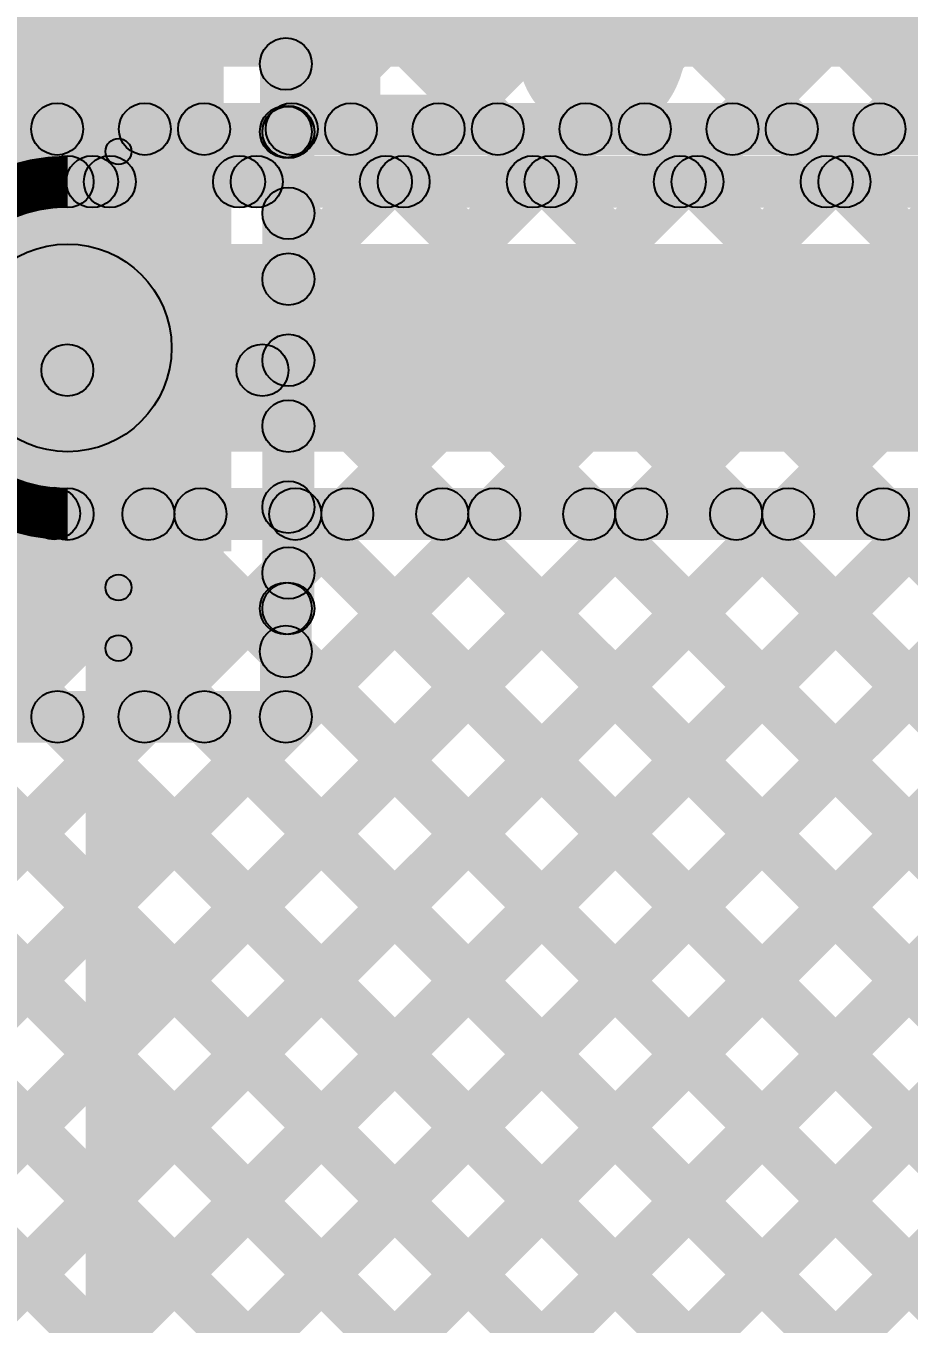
# Model space of a CAD drawing. Header units: millimetres. Extents: x -0.22 to 4.11, y -0.25 to 2.01.
# Drawn here: x 2.1925 to 2.3625, y 0.4166 to 0.6665 of the extents above; entities that cross this region are included whole.
import ezdxf

# ---------------------------------------------------------------- set-up
doc = ezdxf.new("R2010")
doc.units = ezdxf.units.MM
doc.header["$MEASUREMENT"] = 0
for name, color, linetype in [('BottomLayer', 5, 'Continuous'), ('BottomOverlay', 54, 'Continuous'), ('BottomPaste', 16, 'Continuous'), ('BottomSolder', 6, 'Continuous'), ('Mechanical1', 6, 'Continuous'), ('TopLayer', 1, 'Continuous'), ('ViaHoleLayer', 16, 'Continuous')]:
    doc.layers.add(name, color=color, linetype=linetype)

# ---------------------------------------------------------------- blocks, each defined once
blk = doc.blocks.new('8_02A0_024200_B_10')
at = {"layer": 'BottomLayer'}
blk.add_hatch(color=5, dxfattribs=at).paths.add_polyline_path([(-0.33268, 0.069), (-0.27756, 0.069), (-0.27756, 0.00719), (-0.33268, 0.00719)])
at = {"layer": 'BottomOverlay'}
h = blk.add_hatch(color=54, dxfattribs=at)
edge = h.paths.add_edge_path()
edge.add_arc((-0.31496, 0.09161), 0.0025, 0, 360)
h = blk.add_hatch(color=54, dxfattribs=at)
edge = h.paths.add_edge_path()
edge.add_arc((-0.31496, 0.09161), 0.0025, 0, 360)
for points in [[(-0.24261, 0.09411), (-0.24261, 0.08911), (-0.31496, 0.08911), (-0.31496, 0.09411)], [(-0.31746, 0.09161), (-0.31246, 0.09161), (-0.31246, 0.07996), (-0.31746, 0.07996)], [(-0.31746, -0.004), (-0.31246, -0.004), (-0.31246, -0.058), (-0.31746, -0.058)]]:
    blk.add_hatch(color=54, dxfattribs=at).paths.add_polyline_path(points)
h = blk.add_hatch(color=54, dxfattribs=at)
edge = h.paths.add_edge_path()
edge.add_arc((-0.31496, 0.07996), 0.0025, 0, 360)
h = blk.add_hatch(color=54, dxfattribs=at)
edge = h.paths.add_edge_path()
edge.add_arc((-0.31496, -0.004), 0.0025, 0, 360)
at = {"layer": 'BottomPaste'}
blk.add_hatch(color=16, dxfattribs=at).paths.add_polyline_path([(-0.33268, 0.069), (-0.27756, 0.069), (-0.27756, 0.00719), (-0.33268, 0.00719)])
at = {"layer": 'BottomSolder'}
blk.add_hatch(color=6, dxfattribs=at).paths.add_polyline_path([(-0.33668, 0.073), (-0.27356, 0.073), (-0.27356, 0.00318), (-0.33668, 0.00318)])
at = {"layer": 'BottomOverlay'}
for centre in [(-0.31496, 0.09161), (-0.31496, 0.09161), (-0.31496, 0.07996), (-0.31496, -0.004)]:
    blk.add_circle(centre, 0.0025, dxfattribs=at)

msp = doc.modelspace()

# ---------------------------------------------------------------- hatches: boundary and pattern name
at = {"layer": 'BottomLayer'}
for points in [[(2.24656, 0.64251), (2.23949, 0.64958), (3.3372, 1.74729), (3.34427, 1.74022)], [(2.24656, 0.64251), (2.23949, 0.64958), (3.3372, 1.74729), (3.34427, 1.74022)], [(2.24656, 0.61423), (2.23949, 0.6213), (3.36547, 1.74728), (3.37254, 1.74021)], [(2.24656, 0.61423), (2.23949, 0.6213), (3.36547, 1.74728), (3.37254, 1.74021)], [(2.24656, 0.58594), (2.23949, 0.59301), (3.39374, 1.74726), (3.40081, 1.74019)], [(2.24656, 0.58594), (2.23949, 0.59301), (3.39374, 1.74726), (3.40081, 1.74019)], [(1.9237, 0.20652), (1.91663, 0.21359), (3.45028, 1.74723), (3.45735, 1.74016)], [(1.9237, 0.20652), (1.91663, 0.21359), (3.45028, 1.74723), (3.45735, 1.74016)], [(1.95199, 0.20652), (1.94492, 0.21359), (3.47855, 1.74722), (3.48562, 1.74015)], [(1.95199, 0.20652), (1.94492, 0.21359), (3.47855, 1.74722), (3.48562, 1.74015)], [(1.98027, 0.20652), (1.9732, 0.21359), (3.50681, 1.7472), (3.51389, 1.74013)], [(1.98027, 0.20652), (1.9732, 0.21359), (3.50681, 1.7472), (3.51389, 1.74013)], [(2.00856, 0.20652), (2.00149, 0.21359), (3.53508, 1.74719), (3.54216, 1.74012)], [(2.00856, 0.20652), (2.00149, 0.21359), (3.53508, 1.74719), (3.54216, 1.74012)], [(2.03684, 0.20652), (2.02977, 0.21359), (3.56335, 1.74718), (3.57042, 1.7401)], [(2.03684, 0.20652), (2.02977, 0.21359), (3.56335, 1.74718), (3.57042, 1.7401)], [(2.06513, 0.20652), (2.05805, 0.21359), (3.59162, 1.74716), (3.59869, 1.74009)], [(2.06513, 0.20652), (2.05805, 0.21359), (3.59162, 1.74716), (3.59869, 1.74009)], [(2.09341, 0.20652), (2.08634, 0.21359), (3.61989, 1.74715), (3.62696, 1.74007)], [(2.09341, 0.20652), (2.08634, 0.21359), (3.61989, 1.74715), (3.62696, 1.74007)], [(2.12169, 0.20652), (2.11462, 0.21359), (3.64816, 1.74713), (3.65523, 1.74006)], [(2.12169, 0.20652), (2.11462, 0.21359), (3.64816, 1.74713), (3.65523, 1.74006)], [(2.14998, 0.20652), (2.14291, 0.21359), (3.67643, 1.74712), (3.6835, 1.74005)], [(2.14998, 0.20652), (2.14291, 0.21359), (3.67643, 1.74712), (3.6835, 1.74005)], [(2.24656, 0.55766), (2.23949, 0.56473), (3.42201, 1.74725), (3.42908, 1.74018)], [(2.24656, 0.55766), (2.23949, 0.56473), (3.42201, 1.74725), (3.42908, 1.74018)], [(2.24753, 0.64616), (2.23753, 0.64616), (2.23753, 0.84843), (2.24753, 0.84843)], [(2.24753, 0.64616), (2.23753, 0.64616), (2.23753, 0.84843), (2.24753, 0.84843)], [(2.07653, 0.54549), (2.23053, 0.54549), (2.23053, 0.83643), (2.07653, 0.83643)], [(2.239, 0.76882), (2.24607, 0.77589), (3.00404, 0.01792), (2.99697, 0.01085)], [(2.239, 0.76882), (2.24607, 0.77589), (3.00404, 0.01792), (2.99697, 0.01085)], [(2.239, 0.74054), (2.24607, 0.74761), (2.97575, 0.01792), (2.96868, 0.01085)], [(2.239, 0.74054), (2.24607, 0.74761), (2.97575, 0.01792), (2.96868, 0.01085)], [(2.239, 0.71225), (2.24607, 0.71932), (2.94747, 0.01792), (2.9404, 0.01085)], [(2.239, 0.71225), (2.24607, 0.71932), (2.94747, 0.01792), (2.9404, 0.01085)], [(2.239, 0.68397), (2.24607, 0.69104), (2.91918, 0.01792), (2.91211, 0.01085)], [(2.239, 0.68397), (2.24607, 0.69104), (2.91918, 0.01792), (2.91211, 0.01085)], [(2.239, 0.65568), (2.24607, 0.66275), (2.69523, 0.21359), (2.68816, 0.20652)], [(2.239, 0.65568), (2.24607, 0.66275), (2.69523, 0.21359), (2.68816, 0.20652)], [(2.24802, 0.55435), (2.23802, 0.55435), (2.23802, 0.64616), (2.24802, 0.64616)], [(2.24802, 0.55435), (2.23802, 0.55435), (2.23802, 0.64616), (2.24802, 0.64616)], [(2.23949, 0.62691), (2.24656, 0.63398), (2.66695, 0.21359), (2.65987, 0.20652)], [(2.23949, 0.62691), (2.24656, 0.63398), (2.66695, 0.21359), (2.65987, 0.20652)], [(2.20046, 0.59525), (2.20046, 0.60525), (2.23802, 0.60525), (2.23802, 0.59525)], [(2.20046, 0.59525), (2.20046, 0.60525), (2.23802, 0.60525), (2.23802, 0.59525)], [(2.23949, 0.59863), (2.24656, 0.6057), (2.63866, 0.21359), (2.63159, 0.20652)], [(2.23949, 0.59863), (2.24656, 0.6057), (2.63866, 0.21359), (2.63159, 0.20652)], [(2.23949, 0.57034), (2.24656, 0.57741), (2.61038, 0.21359), (2.60331, 0.20652)], [(2.23949, 0.57034), (2.24656, 0.57741), (2.61038, 0.21359), (2.60331, 0.20652)], [(2.24753, 0.53349), (2.23753, 0.53349), (2.23753, 0.55435), (2.24753, 0.55435)], [(2.24753, 0.53349), (2.23753, 0.53349), (2.23753, 0.55435), (2.24753, 0.55435)], [(2.239, 0.54255), (2.24607, 0.54962), (2.58209, 0.21359), (2.57502, 0.20652)], [(2.239, 0.54255), (2.24607, 0.54962), (2.58209, 0.21359), (2.57502, 0.20652)], [(2.13053, 0.52849), (2.13053, 0.53849), (2.24253, 0.53849), (2.24253, 0.52849)], [(2.13053, 0.52849), (2.13053, 0.53849), (2.24253, 0.53849), (2.24253, 0.52849)], [(1.89542, 0.20652), (1.88835, 0.21359), (2.21178, 0.53703), (2.21885, 0.52995)], [(1.89542, 0.20652), (1.88835, 0.21359), (2.21178, 0.53703), (2.21885, 0.52995)], [(2.08188, 0.52995), (2.08895, 0.53703), (2.41239, 0.21359), (2.40532, 0.20652)], [(2.08188, 0.52995), (2.08895, 0.53703), (2.41239, 0.21359), (2.40532, 0.20652)], [(2.11017, 0.52995), (2.11724, 0.53703), (2.44067, 0.21359), (2.4336, 0.20652)], [(2.11017, 0.52995), (2.11724, 0.53703), (2.44067, 0.21359), (2.4336, 0.20652)], [(2.13845, 0.52995), (2.14552, 0.53703), (2.46896, 0.21359), (2.46188, 0.20652)], [(2.13845, 0.52995), (2.14552, 0.53703), (2.46896, 0.21359), (2.46188, 0.20652)], [(2.16674, 0.52995), (2.17381, 0.53703), (2.49724, 0.21359), (2.49017, 0.20652)], [(2.16674, 0.52995), (2.17381, 0.53703), (2.49724, 0.21359), (2.49017, 0.20652)], [(2.19502, 0.52995), (2.20209, 0.53703), (2.52552, 0.21359), (2.51845, 0.20652)], [(2.19502, 0.52995), (2.20209, 0.53703), (2.52552, 0.21359), (2.51845, 0.20652)], [(2.2233, 0.52995), (2.23038, 0.53703), (2.55381, 0.21359), (2.54674, 0.20652)], [(2.2233, 0.52995), (2.23038, 0.53703), (2.55381, 0.21359), (2.54674, 0.20652)]]:
    msp.add_hatch(color=5, dxfattribs=at).paths.add_polyline_path(points)
h = msp.add_hatch(color=5, dxfattribs=at)
edge = h.paths.add_edge_path()
edge.add_arc((2.24253, 0.65922), 0.005, 0, 360)
h = msp.add_hatch(color=5, dxfattribs=at)
edge = h.paths.add_edge_path()
edge.add_arc((2.24253, 0.65922), 0.005, 0, 360)
h = msp.add_hatch(color=5, dxfattribs=at)
edge = h.paths.add_edge_path()
edge.add_arc((2.24253, 0.64616), 0.005, 0, 360)
h = msp.add_hatch(color=5, dxfattribs=at)
edge = h.paths.add_edge_path()
edge.add_arc((2.24253, 0.64616), 0.005, 0, 360)
h = msp.add_hatch(color=5, dxfattribs=at)
edge = h.paths.add_edge_path()
edge.add_arc((2.24302, 0.64616), 0.005, 0, 360)
h = msp.add_hatch(color=5, dxfattribs=at)
edge = h.paths.add_edge_path()
edge.add_arc((2.24302, 0.64616), 0.005, 0, 360)
h = msp.add_hatch(color=5, dxfattribs=at)
edge = h.paths.add_edge_path()
edge.add_arc((2.24302, 0.64605), 0.005, 0, 360)
h = msp.add_hatch(color=5, dxfattribs=at)
edge = h.paths.add_edge_path()
edge.add_arc((2.24302, 0.64605), 0.005, 0, 360)
h = msp.add_hatch(color=5, dxfattribs=at)
edge = h.paths.add_edge_path()
edge.add_arc((2.24302, 0.63045), 0.005, 0, 360)
h = msp.add_hatch(color=5, dxfattribs=at)
edge = h.paths.add_edge_path()
edge.add_arc((2.24302, 0.63045), 0.005, 0, 360)
h = msp.add_hatch(color=5, dxfattribs=at)
edge = h.paths.add_edge_path()
edge.add_arc((2.24302, 0.61776), 0.005, 0, 360)
h = msp.add_hatch(color=5, dxfattribs=at)
edge = h.paths.add_edge_path()
edge.add_arc((2.24302, 0.61776), 0.005, 0, 360)
h = msp.add_hatch(color=5, dxfattribs=at)
edge = h.paths.add_edge_path()
edge.add_arc((2.20053, 0.60454), 0.01181, 0, 360)
h = msp.add_hatch(color=5, dxfattribs=at)
edge = h.paths.add_edge_path()
edge.add_arc((2.20046, 0.60025), 0.005, 0, 360)
h = msp.add_hatch(color=5, dxfattribs=at)
edge = h.paths.add_edge_path()
edge.add_arc((2.20046, 0.60025), 0.005, 0, 360)
h = msp.add_hatch(color=5, dxfattribs=at)
edge = h.paths.add_edge_path()
edge.add_arc((2.23802, 0.60025), 0.005, 0, 360)
h = msp.add_hatch(color=5, dxfattribs=at)
edge = h.paths.add_edge_path()
edge.add_arc((2.23802, 0.60025), 0.005, 0, 360)
h = msp.add_hatch(color=5, dxfattribs=at)
edge = h.paths.add_edge_path()
edge.add_arc((2.24302, 0.60216), 0.005, 0, 360)
h = msp.add_hatch(color=5, dxfattribs=at)
edge = h.paths.add_edge_path()
edge.add_arc((2.24302, 0.60216), 0.005, 0, 360)
h = msp.add_hatch(color=5, dxfattribs=at)
edge = h.paths.add_edge_path()
edge.add_arc((2.24302, 0.58948), 0.005, 0, 360)
h = msp.add_hatch(color=5, dxfattribs=at)
edge = h.paths.add_edge_path()
edge.add_arc((2.24302, 0.58948), 0.005, 0, 360)
h = msp.add_hatch(color=5, dxfattribs=at)
edge = h.paths.add_edge_path()
edge.add_arc((2.24302, 0.57388), 0.005, 0, 360)
h = msp.add_hatch(color=5, dxfattribs=at)
edge = h.paths.add_edge_path()
edge.add_arc((2.24302, 0.57388), 0.005, 0, 360)
h = msp.add_hatch(color=5, dxfattribs=at)
edge = h.paths.add_edge_path()
edge.add_arc((2.24302, 0.56119), 0.005, 0, 360)
h = msp.add_hatch(color=5, dxfattribs=at)
edge = h.paths.add_edge_path()
edge.add_arc((2.24302, 0.56119), 0.005, 0, 360)
h = msp.add_hatch(color=5, dxfattribs=at)
edge = h.paths.add_edge_path()
edge.add_arc((2.24253, 0.55435), 0.005, 0, 360)
h = msp.add_hatch(color=5, dxfattribs=at)
edge = h.paths.add_edge_path()
edge.add_arc((2.24253, 0.55435), 0.005, 0, 360)
h = msp.add_hatch(color=5, dxfattribs=at)
edge = h.paths.add_edge_path()
edge.add_arc((2.24302, 0.55435), 0.005, 0, 360)
h = msp.add_hatch(color=5, dxfattribs=at)
edge = h.paths.add_edge_path()
edge.add_arc((2.24302, 0.55435), 0.005, 0, 360)
h = msp.add_hatch(color=5, dxfattribs=at)
edge = h.paths.add_edge_path()
edge.add_arc((2.24253, 0.54608), 0.005, 0, 360)
h = msp.add_hatch(color=5, dxfattribs=at)
edge = h.paths.add_edge_path()
edge.add_arc((2.24253, 0.54608), 0.005, 0, 360)
h = msp.add_hatch(color=5, dxfattribs=at)
edge = h.paths.add_edge_path()
edge.add_arc((2.19856, 0.53349), 0.005, 0, 360)
h = msp.add_hatch(color=5, dxfattribs=at)
edge = h.paths.add_edge_path()
edge.add_arc((2.19856, 0.53349), 0.005, 0, 360)
h = msp.add_hatch(color=5, dxfattribs=at)
edge = h.paths.add_edge_path()
edge.add_arc((2.21532, 0.53349), 0.005, 0, 360)
h = msp.add_hatch(color=5, dxfattribs=at)
edge = h.paths.add_edge_path()
edge.add_arc((2.21532, 0.53349), 0.005, 0, 360)
h = msp.add_hatch(color=5, dxfattribs=at)
edge = h.paths.add_edge_path()
edge.add_arc((2.22684, 0.53349), 0.005, 0, 360)
h = msp.add_hatch(color=5, dxfattribs=at)
edge = h.paths.add_edge_path()
edge.add_arc((2.22684, 0.53349), 0.005, 0, 360)
h = msp.add_hatch(color=5, dxfattribs=at)
edge = h.paths.add_edge_path()
edge.add_arc((2.24253, 0.53349), 0.005, 0, 360)
h = msp.add_hatch(color=5, dxfattribs=at)
edge = h.paths.add_edge_path()
edge.add_arc((2.24253, 0.53349), 0.005, 0, 360)
h = msp.add_hatch(color=5, dxfattribs=at)
edge = h.paths.add_edge_path()
edge.add_arc((2.24253, 0.53349), 0.005, 0, 360)
h = msp.add_hatch(color=5, dxfattribs=at)
edge = h.paths.add_edge_path()
edge.add_arc((2.24253, 0.53349), 0.005, 0, 360)
at = {"layer": 'Mechanical1'}
msp.add_hatch(color=6, dxfattribs=at).paths.add_polyline_path([(2.21401, 0.11102), (2.20401, 0.11102), (2.20401, 0.70157), (2.21401, 0.70157)])
at = {"layer": 'TopLayer'}
for points in [[(1.86437, 0.65868), (1.86437, 0.68068), (3.44734, 0.68068), (3.44734, 0.65868)], [(1.86437, 0.64168), (1.86437, 0.65168), (3.43781, 0.65168), (3.43781, 0.64168)], [(1.86437, 0.64168), (1.86437, 0.65168), (3.43781, 0.65168), (3.43781, 0.64168)], [(1.96869, 0.64315), (1.97576, 0.65022), (2.41239, 0.21359), (2.40532, 0.20652)], [(1.96869, 0.64315), (1.97576, 0.65022), (2.41239, 0.21359), (2.40532, 0.20652)], [(1.99697, 0.64315), (2.00404, 0.65022), (2.44067, 0.21359), (2.4336, 0.20652)], [(1.99697, 0.64315), (2.00404, 0.65022), (2.44067, 0.21359), (2.4336, 0.20652)], [(2.02526, 0.64315), (2.03233, 0.65022), (2.46896, 0.21359), (2.46188, 0.20652)], [(2.02526, 0.64315), (2.03233, 0.65022), (2.46896, 0.21359), (2.46188, 0.20652)], [(2.05354, 0.64315), (2.06061, 0.65022), (2.49724, 0.21359), (2.49017, 0.20652)], [(2.05354, 0.64315), (2.06061, 0.65022), (2.49724, 0.21359), (2.49017, 0.20652)], [(2.08182, 0.64315), (2.0889, 0.65022), (2.52552, 0.21359), (2.51845, 0.20652)], [(2.08182, 0.64315), (2.0889, 0.65022), (2.52552, 0.21359), (2.51845, 0.20652)], [(2.19496, 0.64315), (2.20203, 0.65022), (2.21217, 0.64008), (2.2051, 0.63301)], [(2.19496, 0.64315), (2.20203, 0.65022), (2.21217, 0.64008), (2.2051, 0.63301)], [(2.20877, 0.63301), (2.2017, 0.64008), (2.21184, 0.65022), (2.21891, 0.64315)], [(2.20877, 0.63301), (2.2017, 0.64008), (2.21184, 0.65022), (2.21891, 0.64315)], [(2.22325, 0.64315), (2.23032, 0.65022), (2.24046, 0.64008), (2.23339, 0.63301)], [(2.22325, 0.64315), (2.23032, 0.65022), (2.24046, 0.64008), (2.23339, 0.63301)], [(2.23706, 0.63301), (2.22998, 0.64008), (2.24012, 0.65022), (2.2472, 0.64315)], [(2.23706, 0.63301), (2.22998, 0.64008), (2.24012, 0.65022), (2.2472, 0.64315)], [(2.25153, 0.64315), (2.2586, 0.65022), (2.26874, 0.64008), (2.26167, 0.63301)], [(2.25153, 0.64315), (2.2586, 0.65022), (2.26874, 0.64008), (2.26167, 0.63301)], [(2.26534, 0.63301), (2.25827, 0.64008), (2.26841, 0.65022), (2.27548, 0.64315)], [(2.26534, 0.63301), (2.25827, 0.64008), (2.26841, 0.65022), (2.27548, 0.64315)], [(2.27981, 0.64315), (2.28689, 0.65022), (2.29703, 0.64008), (2.28996, 0.63301)], [(2.27981, 0.64315), (2.28689, 0.65022), (2.29703, 0.64008), (2.28996, 0.63301)], [(2.29362, 0.63301), (2.28655, 0.64008), (2.29669, 0.65022), (2.30376, 0.64315)], [(2.29362, 0.63301), (2.28655, 0.64008), (2.29669, 0.65022), (2.30376, 0.64315)], [(2.3081, 0.64315), (2.31517, 0.65022), (2.32531, 0.64008), (2.31824, 0.63301)], [(2.3081, 0.64315), (2.31517, 0.65022), (2.32531, 0.64008), (2.31824, 0.63301)], [(2.32191, 0.63301), (2.31484, 0.64008), (2.32498, 0.65022), (2.33205, 0.64315)], [(2.32191, 0.63301), (2.31484, 0.64008), (2.32498, 0.65022), (2.33205, 0.64315)], [(2.33638, 0.64315), (2.34345, 0.65022), (2.35359, 0.64008), (2.34652, 0.63301)], [(2.33638, 0.64315), (2.34345, 0.65022), (2.35359, 0.64008), (2.34652, 0.63301)], [(2.35019, 0.63301), (2.34312, 0.64008), (2.35326, 0.65022), (2.36033, 0.64315)], [(2.35019, 0.63301), (2.34312, 0.64008), (2.35326, 0.65022), (2.36033, 0.64315)], [(2.20053, 0.63154), (2.20053, 0.64154), (3.28807, 0.64154), (3.28807, 0.63154)], [(2.20053, 0.63154), (2.20053, 0.64154), (3.28807, 0.64154), (3.28807, 0.63154)], [(2.20053, 0.58454), (2.20053, 0.62454), (3.28807, 0.62454), (3.28807, 0.58454)], [(2.178, 0.57526), (2.18507, 0.58233), (2.55381, 0.21359), (2.54674, 0.20652)], [(2.178, 0.57526), (2.18507, 0.58233), (2.55381, 0.21359), (2.54674, 0.20652)], [(2.20053, 0.56754), (2.20053, 0.57754), (3.27481, 0.57754), (3.27481, 0.56754)], [(2.20053, 0.56754), (2.20053, 0.57754), (3.27481, 0.57754), (3.27481, 0.56754)], [(1.83885, 0.20652), (1.83178, 0.21359), (2.19438, 0.57619), (2.20145, 0.56912)], [(1.83885, 0.20652), (1.83178, 0.21359), (2.19438, 0.57619), (2.20145, 0.56912)], [(1.86714, 0.20652), (1.86006, 0.21359), (2.22255, 0.57608), (2.22962, 0.56901)], [(1.86714, 0.20652), (1.86006, 0.21359), (2.22255, 0.57608), (2.22962, 0.56901)], [(1.89542, 0.20652), (1.88835, 0.21359), (2.25084, 0.57608), (2.25791, 0.56901)], [(1.89542, 0.20652), (1.88835, 0.21359), (2.25084, 0.57608), (2.25791, 0.56901)], [(1.9237, 0.20652), (1.91663, 0.21359), (2.27912, 0.57608), (2.28619, 0.56901)], [(1.9237, 0.20652), (1.91663, 0.21359), (2.27912, 0.57608), (2.28619, 0.56901)], [(1.95199, 0.20652), (1.94492, 0.21359), (2.30741, 0.57608), (2.31448, 0.56901)], [(1.95199, 0.20652), (1.94492, 0.21359), (2.30741, 0.57608), (2.31448, 0.56901)], [(1.98027, 0.20652), (1.9732, 0.21359), (2.33569, 0.57608), (2.34276, 0.56901)], [(1.98027, 0.20652), (1.9732, 0.21359), (2.33569, 0.57608), (2.34276, 0.56901)], [(2.00856, 0.20652), (2.00149, 0.21359), (2.36397, 0.57608), (2.37105, 0.56901)], [(2.00856, 0.20652), (2.00149, 0.21359), (2.36397, 0.57608), (2.37105, 0.56901)], [(2.03684, 0.20652), (2.02977, 0.21359), (2.39226, 0.57608), (2.39933, 0.56901)], [(2.03684, 0.20652), (2.02977, 0.21359), (2.39226, 0.57608), (2.39933, 0.56901)], [(2.06513, 0.20652), (2.05805, 0.21359), (2.42054, 0.57608), (2.42761, 0.56901)], [(2.06513, 0.20652), (2.05805, 0.21359), (2.42054, 0.57608), (2.42761, 0.56901)], [(2.09341, 0.20652), (2.08634, 0.21359), (2.44883, 0.57608), (2.4559, 0.56901)], [(2.09341, 0.20652), (2.08634, 0.21359), (2.44883, 0.57608), (2.4559, 0.56901)], [(2.12169, 0.20652), (2.11462, 0.21359), (2.47711, 0.57608), (2.48418, 0.56901)], [(2.12169, 0.20652), (2.11462, 0.21359), (2.47711, 0.57608), (2.48418, 0.56901)], [(2.14998, 0.20652), (2.14291, 0.21359), (2.5054, 0.57608), (2.51247, 0.56901)], [(2.14998, 0.20652), (2.14291, 0.21359), (2.5054, 0.57608), (2.51247, 0.56901)], [(2.21253, 0.56901), (2.2196, 0.57608), (2.58209, 0.21359), (2.57502, 0.20652)], [(2.21253, 0.56901), (2.2196, 0.57608), (2.58209, 0.21359), (2.57502, 0.20652)], [(2.24082, 0.56901), (2.24789, 0.57608), (2.61038, 0.21359), (2.60331, 0.20652)], [(2.24082, 0.56901), (2.24789, 0.57608), (2.61038, 0.21359), (2.60331, 0.20652)], [(2.2691, 0.56901), (2.27617, 0.57608), (2.63866, 0.21359), (2.63159, 0.20652)], [(2.2691, 0.56901), (2.27617, 0.57608), (2.63866, 0.21359), (2.63159, 0.20652)], [(2.29739, 0.56901), (2.30446, 0.57608), (2.66695, 0.21359), (2.65987, 0.20652)], [(2.29739, 0.56901), (2.30446, 0.57608), (2.66695, 0.21359), (2.65987, 0.20652)], [(2.32567, 0.56901), (2.33274, 0.57608), (2.69523, 0.21359), (2.68816, 0.20652)], [(2.32567, 0.56901), (2.33274, 0.57608), (2.69523, 0.21359), (2.68816, 0.20652)], [(2.35396, 0.56901), (2.36103, 0.57608), (2.91918, 0.01792), (2.91211, 0.01085)], [(2.35396, 0.56901), (2.36103, 0.57608), (2.91918, 0.01792), (2.91211, 0.01085)]]:
    msp.add_hatch(color=1, dxfattribs=at).paths.add_polyline_path(points)
h = msp.add_hatch(color=1, dxfattribs=at)
edge = h.paths.add_edge_path()
edge.add_arc((2.1985, 0.64668), 0.005, 0, 360)
h = msp.add_hatch(color=1, dxfattribs=at)
edge = h.paths.add_edge_path()
edge.add_arc((2.1985, 0.64668), 0.005, 0, 360)
h = msp.add_hatch(color=1, dxfattribs=at)
edge = h.paths.add_edge_path()
edge.add_arc((2.21538, 0.64668), 0.005, 0, 360)
h = msp.add_hatch(color=1, dxfattribs=at)
edge = h.paths.add_edge_path()
edge.add_arc((2.21538, 0.64668), 0.005, 0, 360)
h = msp.add_hatch(color=1, dxfattribs=at)
edge = h.paths.add_edge_path()
edge.add_arc((2.22678, 0.64668), 0.005, 0, 360)
h = msp.add_hatch(color=1, dxfattribs=at)
edge = h.paths.add_edge_path()
edge.add_arc((2.22678, 0.64668), 0.005, 0, 360)
h = msp.add_hatch(color=1, dxfattribs=at)
edge = h.paths.add_edge_path()
edge.add_arc((2.24366, 0.64668), 0.005, 0, 360)
h = msp.add_hatch(color=1, dxfattribs=at)
edge = h.paths.add_edge_path()
edge.add_arc((2.24366, 0.64668), 0.005, 0, 360)
h = msp.add_hatch(color=1, dxfattribs=at)
edge = h.paths.add_edge_path()
edge.add_arc((2.25507, 0.64668), 0.005, 0, 360)
h = msp.add_hatch(color=1, dxfattribs=at)
edge = h.paths.add_edge_path()
edge.add_arc((2.25507, 0.64668), 0.005, 0, 360)
h = msp.add_hatch(color=1, dxfattribs=at)
edge = h.paths.add_edge_path()
edge.add_arc((2.27194, 0.64668), 0.005, 0, 360)
h = msp.add_hatch(color=1, dxfattribs=at)
edge = h.paths.add_edge_path()
edge.add_arc((2.27194, 0.64668), 0.005, 0, 360)
h = msp.add_hatch(color=1, dxfattribs=at)
edge = h.paths.add_edge_path()
edge.add_arc((2.28335, 0.64668), 0.005, 0, 360)
h = msp.add_hatch(color=1, dxfattribs=at)
edge = h.paths.add_edge_path()
edge.add_arc((2.28335, 0.64668), 0.005, 0, 360)
h = msp.add_hatch(color=1, dxfattribs=at)
edge = h.paths.add_edge_path()
edge.add_arc((2.30023, 0.64668), 0.005, 0, 360)
h = msp.add_hatch(color=1, dxfattribs=at)
edge = h.paths.add_edge_path()
edge.add_arc((2.30023, 0.64668), 0.005, 0, 360)
h = msp.add_hatch(color=1, dxfattribs=at)
edge = h.paths.add_edge_path()
edge.add_arc((2.31163, 0.64668), 0.005, 0, 360)
h = msp.add_hatch(color=1, dxfattribs=at)
edge = h.paths.add_edge_path()
edge.add_arc((2.31163, 0.64668), 0.005, 0, 360)
h = msp.add_hatch(color=1, dxfattribs=at)
edge = h.paths.add_edge_path()
edge.add_arc((2.32851, 0.64668), 0.005, 0, 360)
h = msp.add_hatch(color=1, dxfattribs=at)
edge = h.paths.add_edge_path()
edge.add_arc((2.32851, 0.64668), 0.005, 0, 360)
h = msp.add_hatch(color=1, dxfattribs=at)
edge = h.paths.add_edge_path()
edge.add_arc((2.33992, 0.64668), 0.005, 0, 360)
h = msp.add_hatch(color=1, dxfattribs=at)
edge = h.paths.add_edge_path()
edge.add_arc((2.33992, 0.64668), 0.005, 0, 360)
h = msp.add_hatch(color=1, dxfattribs=at)
edge = h.paths.add_edge_path()
edge.add_arc((2.3568, 0.64668), 0.005, 0, 360)
h = msp.add_hatch(color=1, dxfattribs=at)
edge = h.paths.add_edge_path()
edge.add_arc((2.3568, 0.64668), 0.005, 0, 360)
h = msp.add_hatch(color=1, dxfattribs=at)
edge = h.paths.add_edge_path()
edge.add_arc((2.20053, 0.63654), 0.005, 0, 360)
h = msp.add_hatch(color=1, dxfattribs=at)
edge = h.paths.add_edge_path()
edge.add_arc((2.20053, 0.63654), 0.005, 0, 360)
h = msp.add_hatch(color=1, dxfattribs=at)
edge = h.paths.add_edge_path()
edge.add_arc((2.20053, 0.63654), 0.005, 0, 360)
h = msp.add_hatch(color=1, dxfattribs=at)
edge = h.paths.add_edge_path()
edge.add_arc((2.20053, 0.63654), 0.005, 0, 360)
h = msp.add_hatch(color=1, dxfattribs=at)
edge = h.paths.add_edge_path()
edge.add_arc((2.20524, 0.63654), 0.005, 0, 360)
h = msp.add_hatch(color=1, dxfattribs=at)
edge = h.paths.add_edge_path()
edge.add_arc((2.20524, 0.63654), 0.005, 0, 360)
h = msp.add_hatch(color=1, dxfattribs=at)
edge = h.paths.add_edge_path()
edge.add_arc((2.20864, 0.63654), 0.005, 0, 360)
h = msp.add_hatch(color=1, dxfattribs=at)
edge = h.paths.add_edge_path()
edge.add_arc((2.20864, 0.63654), 0.005, 0, 360)
h = msp.add_hatch(color=1, dxfattribs=at)
edge = h.paths.add_edge_path()
edge.add_arc((2.23352, 0.63654), 0.005, 0, 360)
h = msp.add_hatch(color=1, dxfattribs=at)
edge = h.paths.add_edge_path()
edge.add_arc((2.23352, 0.63654), 0.005, 0, 360)
h = msp.add_hatch(color=1, dxfattribs=at)
edge = h.paths.add_edge_path()
edge.add_arc((2.23692, 0.63654), 0.005, 0, 360)
h = msp.add_hatch(color=1, dxfattribs=at)
edge = h.paths.add_edge_path()
edge.add_arc((2.23692, 0.63654), 0.005, 0, 360)
h = msp.add_hatch(color=1, dxfattribs=at)
edge = h.paths.add_edge_path()
edge.add_arc((2.2618, 0.63654), 0.005, 0, 360)
h = msp.add_hatch(color=1, dxfattribs=at)
edge = h.paths.add_edge_path()
edge.add_arc((2.2618, 0.63654), 0.005, 0, 360)
h = msp.add_hatch(color=1, dxfattribs=at)
edge = h.paths.add_edge_path()
edge.add_arc((2.26521, 0.63654), 0.005, 0, 360)
h = msp.add_hatch(color=1, dxfattribs=at)
edge = h.paths.add_edge_path()
edge.add_arc((2.26521, 0.63654), 0.005, 0, 360)
h = msp.add_hatch(color=1, dxfattribs=at)
edge = h.paths.add_edge_path()
edge.add_arc((2.29009, 0.63654), 0.005, 0, 360)
h = msp.add_hatch(color=1, dxfattribs=at)
edge = h.paths.add_edge_path()
edge.add_arc((2.29009, 0.63654), 0.005, 0, 360)
h = msp.add_hatch(color=1, dxfattribs=at)
edge = h.paths.add_edge_path()
edge.add_arc((2.29349, 0.63654), 0.005, 0, 360)
h = msp.add_hatch(color=1, dxfattribs=at)
edge = h.paths.add_edge_path()
edge.add_arc((2.29349, 0.63654), 0.005, 0, 360)
h = msp.add_hatch(color=1, dxfattribs=at)
edge = h.paths.add_edge_path()
edge.add_arc((2.31837, 0.63654), 0.005, 0, 360)
h = msp.add_hatch(color=1, dxfattribs=at)
edge = h.paths.add_edge_path()
edge.add_arc((2.31837, 0.63654), 0.005, 0, 360)
h = msp.add_hatch(color=1, dxfattribs=at)
edge = h.paths.add_edge_path()
edge.add_arc((2.32177, 0.63654), 0.005, 0, 360)
h = msp.add_hatch(color=1, dxfattribs=at)
edge = h.paths.add_edge_path()
edge.add_arc((2.32177, 0.63654), 0.005, 0, 360)
h = msp.add_hatch(color=1, dxfattribs=at)
edge = h.paths.add_edge_path()
edge.add_arc((2.34666, 0.63654), 0.005, 0, 360)
h = msp.add_hatch(color=1, dxfattribs=at)
edge = h.paths.add_edge_path()
edge.add_arc((2.34666, 0.63654), 0.005, 0, 360)
h = msp.add_hatch(color=1, dxfattribs=at)
edge = h.paths.add_edge_path()
edge.add_arc((2.35006, 0.63654), 0.005, 0, 360)
h = msp.add_hatch(color=1, dxfattribs=at)
edge = h.paths.add_edge_path()
edge.add_arc((2.35006, 0.63654), 0.005, 0, 360)
h = msp.add_hatch(color=1, dxfattribs=at)
edge = h.paths.add_edge_path()
edge.add_arc((2.20053, 0.60454), 0.02, 0, 360)
h = msp.add_hatch(color=1, dxfattribs=at)
edge = h.paths.add_edge_path()
edge.add_arc((2.20053, 0.60454), 0.01181, 0, 360)
h = msp.add_hatch(color=1, dxfattribs=at)
edge = h.paths.add_edge_path()
edge.add_arc((2.19791, 0.57265), 0.005, 0, 360)
h = msp.add_hatch(color=1, dxfattribs=at)
edge = h.paths.add_edge_path()
edge.add_arc((2.19791, 0.57265), 0.005, 0, 360)
h = msp.add_hatch(color=1, dxfattribs=at)
edge = h.paths.add_edge_path()
edge.add_arc((2.20053, 0.57254), 0.005, 0, 360)
h = msp.add_hatch(color=1, dxfattribs=at)
edge = h.paths.add_edge_path()
edge.add_arc((2.20053, 0.57254), 0.005, 0, 360)
h = msp.add_hatch(color=1, dxfattribs=at)
edge = h.paths.add_edge_path()
edge.add_arc((2.20053, 0.57254), 0.005, 0, 360)
h = msp.add_hatch(color=1, dxfattribs=at)
edge = h.paths.add_edge_path()
edge.add_arc((2.20053, 0.57254), 0.005, 0, 360)
h = msp.add_hatch(color=1, dxfattribs=at)
edge = h.paths.add_edge_path()
edge.add_arc((2.21607, 0.57254), 0.005, 0, 360)
h = msp.add_hatch(color=1, dxfattribs=at)
edge = h.paths.add_edge_path()
edge.add_arc((2.21607, 0.57254), 0.005, 0, 360)
h = msp.add_hatch(color=1, dxfattribs=at)
edge = h.paths.add_edge_path()
edge.add_arc((2.22609, 0.57254), 0.005, 0, 360)
h = msp.add_hatch(color=1, dxfattribs=at)
edge = h.paths.add_edge_path()
edge.add_arc((2.22609, 0.57254), 0.005, 0, 360)
h = msp.add_hatch(color=1, dxfattribs=at)
edge = h.paths.add_edge_path()
edge.add_arc((2.24435, 0.57254), 0.005, 0, 360)
h = msp.add_hatch(color=1, dxfattribs=at)
edge = h.paths.add_edge_path()
edge.add_arc((2.24435, 0.57254), 0.005, 0, 360)
h = msp.add_hatch(color=1, dxfattribs=at)
edge = h.paths.add_edge_path()
edge.add_arc((2.25437, 0.57254), 0.005, 0, 360)
h = msp.add_hatch(color=1, dxfattribs=at)
edge = h.paths.add_edge_path()
edge.add_arc((2.25437, 0.57254), 0.005, 0, 360)
h = msp.add_hatch(color=1, dxfattribs=at)
edge = h.paths.add_edge_path()
edge.add_arc((2.27264, 0.57254), 0.005, 0, 360)
h = msp.add_hatch(color=1, dxfattribs=at)
edge = h.paths.add_edge_path()
edge.add_arc((2.27264, 0.57254), 0.005, 0, 360)
h = msp.add_hatch(color=1, dxfattribs=at)
edge = h.paths.add_edge_path()
edge.add_arc((2.28266, 0.57254), 0.005, 0, 360)
h = msp.add_hatch(color=1, dxfattribs=at)
edge = h.paths.add_edge_path()
edge.add_arc((2.28266, 0.57254), 0.005, 0, 360)
h = msp.add_hatch(color=1, dxfattribs=at)
edge = h.paths.add_edge_path()
edge.add_arc((2.30092, 0.57254), 0.005, 0, 360)
h = msp.add_hatch(color=1, dxfattribs=at)
edge = h.paths.add_edge_path()
edge.add_arc((2.30092, 0.57254), 0.005, 0, 360)
h = msp.add_hatch(color=1, dxfattribs=at)
edge = h.paths.add_edge_path()
edge.add_arc((2.31094, 0.57254), 0.005, 0, 360)
h = msp.add_hatch(color=1, dxfattribs=at)
edge = h.paths.add_edge_path()
edge.add_arc((2.31094, 0.57254), 0.005, 0, 360)
h = msp.add_hatch(color=1, dxfattribs=at)
edge = h.paths.add_edge_path()
edge.add_arc((2.32921, 0.57254), 0.005, 0, 360)
h = msp.add_hatch(color=1, dxfattribs=at)
edge = h.paths.add_edge_path()
edge.add_arc((2.32921, 0.57254), 0.005, 0, 360)
h = msp.add_hatch(color=1, dxfattribs=at)
edge = h.paths.add_edge_path()
edge.add_arc((2.33923, 0.57254), 0.005, 0, 360)
h = msp.add_hatch(color=1, dxfattribs=at)
edge = h.paths.add_edge_path()
edge.add_arc((2.33923, 0.57254), 0.005, 0, 360)
h = msp.add_hatch(color=1, dxfattribs=at)
edge = h.paths.add_edge_path()
edge.add_arc((2.35749, 0.57254), 0.005, 0, 360)
h = msp.add_hatch(color=1, dxfattribs=at)
edge = h.paths.add_edge_path()
edge.add_arc((2.35749, 0.57254), 0.005, 0, 360)
at = {"layer": 'ViaHoleLayer'}
h = msp.add_hatch(color=16, dxfattribs=at)
edge = h.paths.add_edge_path()
edge.add_arc((2.20053, 0.60454), 0.00591, 0, 360)

# ---------------------------------------------------------------- linework, layer by layer
at = {"layer": 'BottomLayer'}
for centre in [(2.24253, 0.65922), (2.24253, 0.65922), (2.24253, 0.64616), (2.24253, 0.64616), (2.24302, 0.64616), (2.24302, 0.64616), (2.24302, 0.64605), (2.24302, 0.64605), (2.24302, 0.63045), (2.24302, 0.63045), (2.24302, 0.61776), (2.24302, 0.61776), (2.20046, 0.60025), (2.20046, 0.60025), (2.23802, 0.60025), (2.23802, 0.60025), (2.24302, 0.60216), (2.24302, 0.60216), (2.24302, 0.58948), (2.24302, 0.58948), (2.24302, 0.57388), (2.24302, 0.57388), (2.24302, 0.56119), (2.24302, 0.56119), (2.24253, 0.55435), (2.24253, 0.55435), (2.24302, 0.55435), (2.24302, 0.55435), (2.24253, 0.54608), (2.24253, 0.54608), (2.19856, 0.53349), (2.19856, 0.53349), (2.21532, 0.53349), (2.21532, 0.53349), (2.22684, 0.53349), (2.22684, 0.53349), (2.24253, 0.53349), (2.24253, 0.53349), (2.24253, 0.53349), (2.24253, 0.53349)]:
    msp.add_circle(centre, 0.005, dxfattribs=at)
at = {"layer": 'TopLayer', "const_width": 0.01}
msp.add_lwpolyline([(2.20053, 0.57254, -1), (2.20053, 0.63654)], format="xyb", dxfattribs=at)
msp.add_lwpolyline([(2.20053, 0.57254, -1), (2.20053, 0.63654)], format="xyb", dxfattribs=at)
at = {"layer": 'TopLayer'}
for centre, radius in [((2.1985, 0.64668), 0.005), ((2.1985, 0.64668), 0.005), ((2.21538, 0.64668), 0.005), ((2.21538, 0.64668), 0.005), ((2.22678, 0.64668), 0.005), ((2.22678, 0.64668), 0.005), ((2.24366, 0.64668), 0.005), ((2.24366, 0.64668), 0.005), ((2.25507, 0.64668), 0.005), ((2.25507, 0.64668), 0.005), ((2.27194, 0.64668), 0.005), ((2.27194, 0.64668), 0.005), ((2.28335, 0.64668), 0.005), ((2.28335, 0.64668), 0.005), ((2.30023, 0.64668), 0.005), ((2.30023, 0.64668), 0.005), ((2.31163, 0.64668), 0.005), ((2.31163, 0.64668), 0.005), ((2.32851, 0.64668), 0.005), ((2.32851, 0.64668), 0.005), ((2.33992, 0.64668), 0.005), ((2.33992, 0.64668), 0.005), ((2.3568, 0.64668), 0.005), ((2.3568, 0.64668), 0.005), ((2.20053, 0.63654), 0.005), ((2.20053, 0.63654), 0.005), ((2.20053, 0.63654), 0.005), ((2.20053, 0.63654), 0.005), ((2.20524, 0.63654), 0.005), ((2.20524, 0.63654), 0.005), ((2.20864, 0.63654), 0.005), ((2.20864, 0.63654), 0.005), ((2.23352, 0.63654), 0.005), ((2.23352, 0.63654), 0.005), ((2.23692, 0.63654), 0.005), ((2.23692, 0.63654), 0.005), ((2.2618, 0.63654), 0.005), ((2.2618, 0.63654), 0.005), ((2.26521, 0.63654), 0.005), ((2.26521, 0.63654), 0.005), ((2.29009, 0.63654), 0.005), ((2.29009, 0.63654), 0.005), ((2.29349, 0.63654), 0.005), ((2.29349, 0.63654), 0.005), ((2.31837, 0.63654), 0.005), ((2.31837, 0.63654), 0.005), ((2.32177, 0.63654), 0.005), ((2.32177, 0.63654), 0.005), ((2.34666, 0.63654), 0.005), ((2.34666, 0.63654), 0.005), ((2.35006, 0.63654), 0.005), ((2.35006, 0.63654), 0.005), ((2.20053, 0.60454), 0.02), ((2.19791, 0.57265), 0.005), ((2.19791, 0.57265), 0.005), ((2.20053, 0.57254), 0.005), ((2.20053, 0.57254), 0.005), ((2.20053, 0.57254), 0.005), ((2.20053, 0.57254), 0.005), ((2.21607, 0.57254), 0.005), ((2.21607, 0.57254), 0.005), ((2.22609, 0.57254), 0.005), ((2.22609, 0.57254), 0.005), ((2.24435, 0.57254), 0.005), ((2.24435, 0.57254), 0.005), ((2.25437, 0.57254), 0.005), ((2.25437, 0.57254), 0.005), ((2.27264, 0.57254), 0.005), ((2.27264, 0.57254), 0.005), ((2.28266, 0.57254), 0.005), ((2.28266, 0.57254), 0.005), ((2.30092, 0.57254), 0.005), ((2.30092, 0.57254), 0.005), ((2.31094, 0.57254), 0.005), ((2.31094, 0.57254), 0.005), ((2.32921, 0.57254), 0.005), ((2.32921, 0.57254), 0.005), ((2.33923, 0.57254), 0.005), ((2.33923, 0.57254), 0.005), ((2.35749, 0.57254), 0.005), ((2.35749, 0.57254), 0.005)]:
    msp.add_circle(centre, radius, dxfattribs=at)

# ---------------------------------------------------------------- block references
at = {"rotation": 180}
msp.add_blockref('8_02A0_024200_B_10', (1.89534, 0.63834), dxfattribs=at)

# ---------------------------------------------------------------- texts
at = {"layer": 'BottomOverlay', "text_generation_flag": 2}
msp.add_text('J1', height=0.06, dxfattribs=at).set_placement((2.32099, 0.64678))

doc.saveas('drawing.dxf')
